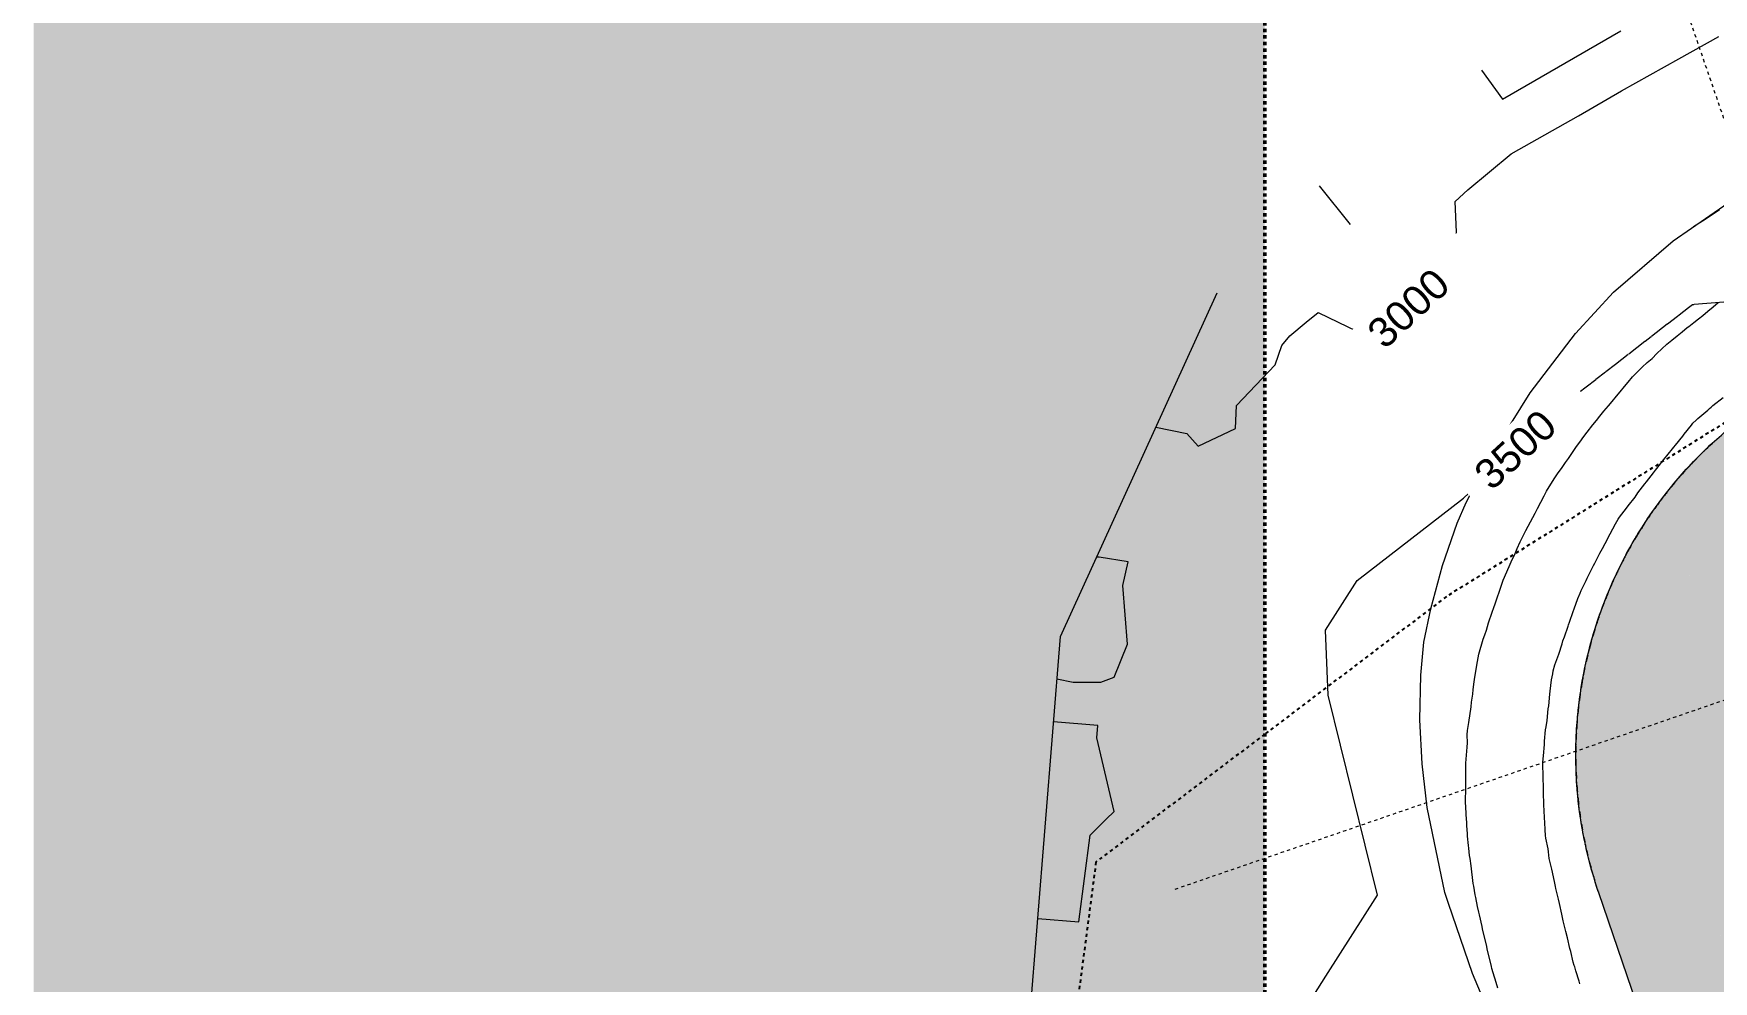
# Model space of a CAD drawing. Header units: metres. Extents: x -2515 to -2174, y 3875 to 4127.
# Drawn here: x -2514.9 to -2463.8, y 3985.3 to 4014.1 of the extents above; entities that cross this region are included whole.
import ezdxf

# ---------------------------------------------------------------- set-up
doc = ezdxf.new("R2010")
doc.units = ezdxf.units.M
for name, pattern in [('BOUNDARY Tighter', [0.008, 0.004, -0.002, 0, -0.002]), ('Dash Medium', [0.0075, 0.0045, -0.003]), ('Grid Line', [0.021, 0.012, -0.003, 0.003, -0.003])]:
    doc.linetypes.add(name, pattern=pattern)
for name, color, linetype, lineweight in [('A-DETL', 90, 'Continuous', 5), ('A-DETL-GENF', 92, 'Continuous', 5), ('A-FLOR', 192, 'Continuous', 5), ('A-FLOR-PATT', 8, 'Continuous', 5), ('C-TOPO', 7, 'Continuous', 5), ('C-TOPO-LABL', 7, 'Continuous', 5), ('C-TOPO-MAJR', 7, 'Continuous', 18), ('C-TOPO-MINR', 7, 'Continuous', 5), ('S-GRID', 1, 'Continuous', 5)]:
    doc.layers.add(name, color=color, linetype=linetype, lineweight=lineweight)
doc.styles.add('Arial', font='arial.ttf', dxfattribs={"height": 0.9})

msp = doc.modelspace()

# ---------------------------------------------------------------- hatches: boundary and pattern name
at = {"layer": 'A-DETL-GENF', "transparency": 33554585}
h = msp.add_hatch(color=7, dxfattribs=at)
h.paths.add_polyline_path([(-2302.0185, 3892.4128), (-2174.3113, 3892.4128), (-2174.3113, 4126.8955), (-2514.8637, 4126.8955), (-2514.8637, 3892.4128), (-2344.5875, 3892.4128)])
h.paths.add_polyline_path([(-2500.3708, 3896.9439), (-2507.4708, 3896.9439), (-2507.4708, 3904.3439), (-2500.3708, 3904.3439), (-2500.3708, 3903.4974)])
h.paths.add_polyline_path([(-2443.0284, 3945.9439), (-2477.4708, 3945.9439), (-2477.4708, 4057.0406), (-2355.409, 4057.0406), (-2355.409, 4059.8908), (-2213.309, 4059.8908), (-2213.309, 3949.0908), (-2338.4583, 3949.0908), (-2338.4583, 3945.9439), (-2441.6982, 3945.9439)])
at = {"layer": 'A-FLOR-PATT'}
for points in [[(-2459.5982, 3994.901), (-2459.4287, 3995.245), (-2459.2487, 3995.5837), (-2458.9918, 3996.0254), (-2458.8581, 3996.2435), (-2458.6408, 3996.5742), (-2458.3206, 3997.0217), (-2458.1974, 3997.1871), (-2458.0506, 3997.4113), (-2457.8296, 3997.7255), (-2457.6148, 3998.0083), (-2457.4016, 3998.2697), (-2457.2076, 3998.493), (-2457.0179, 3998.6996), (-2461.9577, 4003.1202), (-2462.2915, 4002.9044), (-2462.6185, 4002.6785), (-2463.086, 4002.3265), (-2463.2507, 4002.197), (-2463.5554, 4001.9419), (-2463.8521, 4001.6775), (-2464.1405, 4001.4041), (-2464.4203, 4001.1219), (-2464.6913, 4000.8312), (-2464.9843, 4000.4946), (-2465.2059, 4000.2255), (-2465.4489, 3999.9111), (-2465.6895, 3999.5787), (-2465.9055, 3999.2606), (-2466.1185, 3998.9251), (-2466.321, 3998.5832), (-2459.7769, 3994.999)], [(-2460.5642, 3991.9743), (-2460.4512, 3992.483), (-2460.3911, 3992.727), (-2460.2658, 3993.1671), (-2460.1717, 3993.4675), (-2460.045, 3993.8323), (-2459.9071, 3994.1931), (-2459.7581, 3994.5495), (-2459.5982, 3994.901), (-2466.321, 3998.5832), (-2466.5129, 3998.2352), (-2466.7578, 3997.7468), (-2466.8641, 3997.5223), (-2467.0231, 3997.1581), (-2467.1709, 3996.7891), (-2467.3072, 3996.4158), (-2467.4685, 3995.9149), (-2467.5448, 3995.6575), (-2467.646, 3995.2732), (-2467.7353, 3994.886), (-2467.8127, 3994.4961), (-2467.8809, 3994.083), (-2467.9468, 3993.5618), (-2467.9724, 3993.315), (-2461.6524, 3992.1712)], [(-2460.1269, 3985.4981), (-2460.2465, 3985.8655), (-2460.3553, 3986.2391), (-2460.4512, 3986.6103), (-2460.5523, 3987.0701), (-2460.6165, 3987.4097), (-2460.6711, 3987.7474), (-2460.7341, 3988.2652), (-2460.7587, 3988.5147), (-2460.7877, 3988.9796), (-2460.7989, 3989.286), (-2460.7989, 3989.7592), (-2460.7913, 3990.0584), (-2460.7696, 3990.444), (-2460.736, 3990.8288), (-2460.6721, 3991.3352), (-2460.6101, 3991.7216), (-2460.5642, 3991.9743), (-2467.9724, 3993.315), (-2468.0089, 3992.7382), (-2468.0198, 3992.3531), (-2468.0192, 3991.9679), (-2468.0071, 3991.5828), (-2467.9835, 3991.1983), (-2467.9485, 3990.8147), (-2467.902, 3990.4322), (-2467.8441, 3990.0513), (-2467.7749, 3989.6724), (-2467.6944, 3989.2956), (-2467.6026, 3988.9215), (-2467.4997, 3988.5503), (-2467.3858, 3988.1822), (-2467.3261, 3987.999), (-2461.1095, 3985.8395)], [(-2459.3166, 3964.6203), (-2460.1269, 3985.4981), (-2467.3261, 3987.999), (-2459.6826, 3965.6886)]]:
    msp.add_hatch(color=253, dxfattribs=at).paths.add_polyline_path(points)

# ---------------------------------------------------------------- linework, layer by layer
at = {"layer": 'A-DETL', "linetype": 'Dash Medium', "lineweight": 50}
msp.add_line((-2477.4708, 4057.0406), (-2477.4708, 3945.9439), dxfattribs=at)
at = {"layer": 'A-DETL', "linetype": 'BOUNDARY Tighter', "lineweight": 25}
for p, q in [((-2456.1929, 4006.8399), (-2471.9493, 3996.9956)), ((-2471.9493, 3996.9956), (-2477.4708, 3992.8164)), ((-2477.4708, 3992.8164), (-2482.5968, 3988.9366)), ((-2482.5968, 3988.9366), (-2484.4176, 3975.0941))]:
    msp.add_line(p, q, dxfattribs=at)
at = {"layer": 'A-FLOR'}
msp.add_line((-2460.2889, 3967.4583), (-2467.3261, 3987.999), dxfattribs=at)
for points, knots in [([(-2466.321, 3998.5832), (-2466.2553, 3998.6982), (-2465.6813, 3999.6671), (-2464.6722, 4000.9519), (-2463.1912, 4002.2818), (-2462.3792, 4002.8569), (-2461.9577, 4003.1202)], [-0.53333333, -0.53333333, -0.53333333, -0.53333333, -0.5, -0.25, -0.125, 0, 0, 0, 0]), ([(-2467.9724, 3993.315), (-2467.885, 3994.3048), (-2467.5074, 3996.1332), (-2466.7484, 3997.8357), (-2466.321, 3998.5832)], [-1, -1, -1, -1, -0.75, -0.53333333, -0.53333333, -0.53333333, -0.53333333]), ([(-2467.3261, 3987.999), (-2467.4718, 3988.4244), (-2467.7186, 3989.29), (-2468.0292, 3991.0637), (-2468.0515, 3992.4194), (-2467.9724, 3993.315)], [-1, -1, -1, -1, -0.75, -0.5, 0, 0, 0, 0])]:
    msp.add_open_spline(points, degree=3, knots=knots, dxfattribs=at)
at = {"layer": 'C-TOPO'}
for p, q in [((-2465.0708, 4007.8002), (-2463.3936, 4008.9556)), ((-2466.8745, 4006.2393), (-2465.0708, 4007.8002)), ((-2483.6792, 3995.7826), (-2478.9133, 4006.2237)), ((-2468.0301, 4004.9859), (-2466.8745, 4006.2393)), ((-2469.4085, 4003.1783), (-2468.0301, 4004.9859)), ((-2470.7254, 4001.0618), (-2469.4085, 4003.1783)), ((-2471.3507, 3999.8492), (-2470.7254, 4001.0618)), ((-2464.4346, 4001.1071), (-2464.4478, 4001.0933)), ((-2464.1338, 4001.4106), (-2464.1289, 4001.4154)), ((-2465.0238, 4000.4487), (-2464.9656, 4000.518)), ((-2464.7199, 4000.7996), (-2464.698, 4000.824)), ((-2465.4454, 3999.916), (-2465.3439, 4000.0496)), ((-2465.2213, 4000.2064), (-2465.2297, 4000.1958)), ((-2471.6232, 3999.2233), (-2471.3507, 3999.8492)), ((-2465.7006, 3999.5633), (-2465.7071, 3999.5539)), ((-2465.6709, 3999.6055), (-2465.6258, 3999.6693)), ((-2472.0761, 3997.9363), (-2471.6232, 3999.2233)), ((-2465.9254, 3999.2302), (-2465.9311, 3999.2215)), ((-2465.8967, 3999.274), (-2465.8723, 3999.3109)), ((-2466.346, 3998.5393), (-2466.3281, 3998.5709)), ((-2472.431, 3996.6209), (-2472.0761, 3997.9363)), ((-2466.5719, 3998.1231), (-2466.5234, 3998.2155)), ((-2466.8578, 3997.5363), (-2466.8003, 3997.6606)), ((-2467.0591, 3997.0714), (-2467.0637, 3997.0602)), ((-2467.0169, 3997.1732), (-2466.9938, 3997.2277)), ((-2472.6341, 3995.6096), (-2472.431, 3996.6209)), ((-2467.3221, 3996.3725), (-2467.3117, 3996.4029)), ((-2467.4763, 3995.8938), (-2467.4703, 3995.9136)), ((-2467.4582, 3995.9536), (-2467.4387, 3996.0165)), ((-2485.5046, 3972.9713), (-2483.6792, 3995.7826)), ((-2472.7344, 3994.6101), (-2472.6341, 3995.6096)), ((-2467.6413, 3995.2926), (-2467.6117, 3995.4092)), ((-2467.5852, 3995.5099), (-2467.5505, 3995.6374)), ((-2467.7309, 3994.9071), (-2467.7052, 3995.0233)), ((-2472.7615, 3993.2546), (-2472.7344, 3994.6101)), ((-2467.8994, 3993.9573), (-2467.9011, 3993.9449)), ((-2467.8922, 3994.0085), (-2467.8816, 3994.081)), ((-2467.9703, 3993.3385), (-2467.9546, 3993.5007)), ((-2467.9505, 3993.5406), (-2467.9345, 3993.6837)), ((-2467.947, 3993.5731), (-2467.9487, 3993.5577)), ((-2472.6926, 3991.91), (-2472.7615, 3993.2546)), ((-2468.0001, 3992.938), (-2467.9992, 3992.9538)), ((-2468.0179, 3992.5201), (-2468.0174, 3992.5391)), ((-2468.0089, 3992.7705), (-2468.0099, 3992.7486)), ((-2472.5376, 3990.5841), (-2472.6926, 3991.91)), ((-2468.0217, 3992.0437), (-2468.0223, 3992.133)), ((-2467.9986, 3991.3967), (-2468.0072, 3991.5538)), ((-2467.9708, 3991.0265), (-2467.9796, 3991.13)), ((-2472.0009, 3988.0032), (-2472.5376, 3990.5841)), ((-2467.9307, 3990.6441), (-2467.9385, 3990.7105)), ((-2467.8792, 3990.2628), (-2467.8885, 3990.3257)), ((-2467.8246, 3989.9295), (-2467.8257, 3989.9358)), ((-2467.8214, 3989.9116), (-2467.8246, 3989.9295)), ((-2467.8155, 3989.8787), (-2467.8214, 3989.9116)), ((-2467.7464, 3989.5258), (-2467.7449, 3989.5184)), ((-2467.7341, 3989.4678), (-2467.7362, 3989.4777)), ((-2467.7302, 3989.4496), (-2467.7341, 3989.4678)), ((-2467.616, 3988.9674), (-2467.6425, 3989.0725)), ((-2467.611, 3988.948), (-2467.616, 3988.9674)), ((-2467.5564, 3988.7438), (-2467.611, 3988.948)), ((-2467.489, 3988.5089), (-2467.552, 3988.7279)), ((-2467.4837, 3988.4911), (-2467.489, 3988.5089)), ((-2467.4803, 3988.4797), (-2467.4837, 3988.4911)), ((-2467.4558, 3988.3988), (-2467.4803, 3988.4797)), ((-2471.8861, 3987.669), (-2472.0009, 3988.0032)), ((-2467.3342, 3988.0228), (-2467.3404, 3988.0411)), ((-2471.1566, 3985.5448), (-2471.8861, 3987.669)), ((-2465.5954, 3972.3862), (-2471.1566, 3985.5448))]:
    msp.add_line(p, q, dxfattribs=at)
at = {"layer": 'C-TOPO', "flags": 128}
for points in [[(-2464.111, 4001.4329), (-2463.9575, 4001.5796), (-2463.8751, 4001.6563)], [(-2464.679, 4000.845), (-2464.5831, 4000.9495), (-2464.444, 4001.0973)], [(-2464.4233, 4001.1188), (-2464.2773, 4001.2683), (-2464.1512, 4001.3936)], [(-2464.942, 4000.5457), (-2464.8938, 4000.602), (-2464.7614, 4000.7532)], [(-2465.3215, 4000.0786), (-2465.1975, 4000.2363), (-2465.071, 4000.392)], [(-2465.8517, 3999.3418), (-2465.74, 3999.5064), (-2465.6939, 3999.5728)], [(-2465.5823, 3999.7299), (-2465.4643, 3999.8907), (-2465.4507, 3999.909)], [(-2466.0876, 3998.9751), (-2465.9813, 3999.1438), (-2465.9188, 3999.2404)], [(-2466.5049, 3998.2503), (-2466.4792, 3998.2984), (-2466.3838, 3998.4722)], [(-2466.3092, 3998.6039), (-2466.2464, 3998.712), (-2466.1441, 3998.8832)], [(-2466.783, 3997.6974), (-2466.6971, 3997.8753), (-2466.6085, 3998.052)], [(-2466.9624, 3997.301), (-2466.8827, 3997.4815), (-2466.8679, 3997.5143)], [(-2467.1427, 3996.8623), (-2467.0696, 3997.0456), (-2467.0312, 3997.1389)], [(-2467.2993, 3996.4384), (-2467.2553, 3996.562), (-2467.1856, 3996.7505)], [(-2467.5416, 3995.6692), (-2467.5322, 3995.7023), (-2467.4763, 3995.8938)], [(-2467.4241, 3996.0631), (-2467.3983, 3996.1441), (-2467.3354, 3996.3336)], [(-2467.7901, 3994.6173), (-2467.7493, 3994.8207), (-2467.7385, 3994.8715)], [(-2467.7052, 3995.0233), (-2467.6599, 3995.2166), (-2467.6492, 3995.2606)], [(-2467.8743, 3994.1293), (-2467.8604, 3994.2183), (-2467.8251, 3994.4276)], [(-2467.8046, 3994.5404), (-2467.7974, 3994.5788), (-2467.7901, 3994.6173)], [(-2467.9297, 3993.7241), (-2467.9258, 3993.7557), (-2467.8976, 3993.9703)], [(-2468.0167, 3992.5628), (-2468.0104, 3992.7371), (-2468.0016, 3992.912)], [(-2467.9918, 3993.0677), (-2467.9751, 3993.2843), (-2467.9733, 3993.3045)], [(-2468.0224, 3992.1863), (-2468.0222, 3992.2638), (-2468.0188, 3992.4839)], [(-2468.0087, 3991.5855), (-2468.0158, 3991.7667), (-2468.0203, 3991.9479)], [(-2467.9844, 3991.1907), (-2467.9971, 3991.3722), (-2467.9981, 3991.3875)], [(-2467.9448, 3990.767), (-2467.9635, 3990.9484), (-2467.9676, 3990.9918)], [(-2467.8917, 3990.3481), (-2467.9164, 3990.5291), (-2467.9255, 3990.6012)], [(-2467.8299, 3989.9595), (-2467.8605, 3990.1424), (-2467.8724, 3990.2182)], [(-2467.7417, 3989.5032), (-2467.7797, 3989.6893), (-2467.8061, 3989.8275)], [(-2467.6575, 3989.1333), (-2467.6704, 3989.1869), (-2467.7209, 3989.4073)], [(-2467.3404, 3988.0411), (-2467.4123, 3988.2598), (-2467.4356, 3988.3335)]]:
    msp.add_lwpolyline(points, dxfattribs=at)
at = {"layer": 'C-TOPO'}
for start, end in [(132.85653, 133.46317), (132.6602, 132.85653), (136.33898, 137.10613), (134.64016, 135.27212), (134.44466, 134.64016), (139.95754, 140.73612), (139.76848, 139.95754), (138.10825, 138.93568), (137.97867, 138.09437), (141.79125, 142.5049), (141.58298, 141.79125), (145.29437, 145.99034), (145.16077, 145.29437), (143.55857, 144.25131), (143.40942, 143.55857), (143.30216, 143.40942), (147.12086, 147.7404), (146.92209, 147.12086), (150.61668, 151.31525), (150.42558, 150.61529), (148.91345, 149.5176), (148.7853, 148.91345), (148.65197, 148.7853), (152.4546, 153.1131), (152.30994, 152.4546), (152.19583, 152.30994), (156.09268, 156.6694), (155.91041, 156.09268), (155.74331, 155.91041), (154.33302, 154.89866), (154.09212, 154.30569), (153.96746, 154.09212), (157.79327, 158.42987), (157.52406, 157.71716), (159.67869, 160.18951), (159.47193, 159.67869), (159.30797, 159.47193), (163.1382, 163.7485), (162.86678, 163.13585), (161.43364, 161.96107), (161.30712, 161.43364), (161.0907, 161.30712), (164.96203, 165.54136), (164.84744, 164.96203), (164.63682, 164.84744), (166.8307, 167.32857), (166.62397, 166.8307), (166.40657, 166.62397), (170.19516, 170.42615), (169.96654, 170.19516), (168.63071, 169.10551), (168.4113, 168.63071), (168.18006, 168.4113), (172.13619, 172.63646), (171.74291, 172.06073), (170.42615, 170.8731), (173.89529, 174.40399), (173.52794, 173.80054), (177.06468, 177.3762), (175.77293, 176.13876), (175.51857, 175.77293), (175.31731, 175.51857), (179.35132, 179.66092), (179.09159, 179.35132), (178.80889, 179.09159), (177.47345, 177.90106), (180.55533, 181.02422), (181.03105, 181.41482), (182.30812, 182.80353), (182.83583, 183.13847), (184.06923, 184.59911), (184.60421, 184.90776), (185.83686, 186.38985), (186.39089, 186.63477), (187.60436, 188.1788), (188.17939, 188.39202), (189.36797, 189.96505), (189.96781, 190.15534), (191.13427, 191.60285), (191.60285, 191.87331), (192.9216, 193.50069), (193.50069, 193.63045), (194.70836, 195.19965), (195.19965, 195.39774), (196.57159, 196.98713), (196.98713, 197.16079)]:
    msp.add_arc((-2455.1224, 3992.18), 12.9, start, end, dxfattribs=at)
for centre, major_axis, ratio, start_param, end_param in [((-2455.5509, 3992.5529), (8.2823, 9.5137), 0.9776579, 1.5204343, 1.5228035), ((-2455.5539, 3992.5465), (8.1783, 9.6083), 0.9775129, 1.4739142, 1.4758989), ((-2455.5555, 3992.5423), (8.0944, 9.6756), 0.977835, 1.5374299, 1.5398069), ((-2455.5491, 3992.553), (8.3021, 9.4961), 0.9777821, 1.5571398, 1.5596929), ((-2455.58, 3992.5024), (7.2681, 10.3143), 0.9779985, 1.5246735, 1.5275779), ((-2455.5674, 3992.5174), (7.6247, 10.0543), 0.9780534, 1.5250953, 1.5286308), ((-2455.5537, 3992.5411), (8.099, 9.6726), 0.977954, 1.5721259, 1.5744388), ((-2455.595, 3992.4918), (6.9485, 10.5281), 0.9777586, 1.5280083, 1.5339275), ((-2455.617, 3992.4885), (6.672, 10.6947), 0.9771418, 1.5767205, 1.5824286), ((-2455.612, 3992.496), (6.8368, 10.5904), 0.977141, 1.5896968, 1.5925517), ((-2455.6052, 3992.4918), (6.8402, 10.5929), 0.9774633, 1.5552372, 1.5581828), ((-2455.632, 3992.4479), (5.8678, 11.1607), 0.977408, 1.5416558, 1.5447134), ((-2455.6318, 3992.4478), (5.8678, 11.1608), 0.977408, 1.538607, 1.5416517), ((-2455.6302, 3992.4513), (5.9428, 11.1207), 0.9774221, 1.5830674, 1.5894087), ((-2455.6408, 3992.4254), (5.3956, 11.3973), 0.9775165, 1.5710013, 1.5742223), ((-2455.6539, 3992.4012), (4.8452, 11.6408), 0.977429, 1.5598752, 1.5629957), ((-2455.6428, 3992.4263), (5.3943, 11.3974), 0.9773894, 1.6054064, 1.6086113), ((-2455.6649, 3992.3672), (4.1141, 11.9198), 0.9775029, 1.5721615, 1.5754215), ((-2455.6587, 3992.407), (4.9136, 11.609), 0.9771251, 1.6036348, 1.6099209), ((-2455.6604, 3992.4038), (4.8416, 11.6387), 0.9771359, 1.5940894, 1.5973047), ((-2455.664, 3992.3669), (4.1144, 11.9209), 0.9774951, 1.6070831, 1.6103936), ((-2455.6694, 3992.3369), (3.4788, 12.1233), 0.9776753, 1.594525, 1.5978237), ((-2455.6586, 3992.3695), (4.1977, 11.8965), 0.97749, 1.6507153, 1.6556689), ((-2455.6899, 3992.2859), (2.3132, 12.3941), 0.9773693, 1.5742155, 1.5803929), ((-2455.6902, 3992.284), (2.2717, 12.4018), 0.9773727, 1.5678892, 1.5707973), ((-2455.6856, 3992.2541), (1.6456, 12.505), 0.9777337, 1.5591556, 1.5622142), ((-2455.6827, 3992.2539), (1.6505, 12.5062), 0.9778275, 1.5969175, 1.6001014), ((-2455.6703, 3992.2777), (2.1978, 12.4315), 0.9777621, 1.6853241, 1.688347), ((-2455.6763, 3992.2558), (1.7064, 12.5036), 0.9779316, 1.639065, 1.6450865), ((-2455.6827, 3992.151), (-0.646, 12.6024), 0.9778202, 1.4914529, 1.494326), ((-2455.6812, 3992.2251), (1.0041, 12.5803), 0.9777423, 1.6630496, 1.6681003), ((-2455.6851, 3992.1861), (0.1359, 12.6151), 0.9779204, 1.5976598, 1.6002091), ((-2455.6789, 3992.1863), (0.1407, 12.6194), 0.9780783, 1.6293199, 1.6318361), ((-2455.6703, 3992.1889), (0.1945, 12.6254), 0.9782378, 1.6650042, 1.6698218), ((-2455.6695, 3992.1417), (-0.8821, 12.5927), 0.9784583, 1.6114984, 1.6137407), ((-2455.6694, 3992.1421), (-0.8737, 12.5934), 0.9784573, 1.6144225, 1.6166827), ((-2455.6693, 3992.1413), (-0.8962, 12.5933), 0.9783491, 1.6438174, 1.6456058), ((-2455.6698, 3992.1325), (-1.1, 12.5775), 0.9782244, 1.6584489, 1.6603586), ((-2455.6528, 3992.1219), (-1.3909, 12.5582), 0.9787503, 1.6759793, 1.6794016), ((-2455.619, 3992.0743), (-2.6536, 12.3676), 0.9797004, 1.6899564, 1.6919405)]:
    msp.add_ellipse(centre, major_axis=major_axis, ratio=ratio, start_param=start_param, end_param=end_param, dxfattribs=at)
at = {"layer": 'C-TOPO-MAJR', "color": 251, "lineweight": 13}
for p, q in [((-2464.8969, 4013.3305), (-2463.6769, 4014.0075)), ((-2466.6339, 4012.356), (-2464.8969, 4013.3305)), ((-2467.945, 4011.5912), (-2466.6339, 4012.356)), ((-2469.9834, 4010.4404), (-2467.945, 4011.5912)), ((-2471.3014, 4009.3511), (-2469.9834, 4010.4404)), ((-2471.6884, 4008.9968), (-2471.3014, 4009.3511)), ((-2471.6082, 4007.1262), (-2471.6884, 4008.9968)), ((-2474.1309, 4004.7913), (-2471.6082, 4007.1262)), ((-2476.21, 4005.3276), (-2475.8521, 4005.6238)), ((-2475.8521, 4005.6238), (-2475.5326, 4005.4674)), ((-2464.169, 4005.5353), (-2464.0141, 4005.6601)), ((-2464.0141, 4005.6601), (-2463.8518, 4005.7955)), ((-2463.8518, 4005.7955), (-2463.6958, 4005.9211)), ((-2476.7096, 4004.9139), (-2476.21, 4005.3276)), ((-2475.5326, 4005.4674), (-2474.1309, 4004.7913)), ((-2464.795, 4005.0321), (-2464.6372, 4005.1639)), ((-2464.6372, 4005.1639), (-2464.593, 4005.1986)), ((-2464.593, 4005.1986), (-2464.4396, 4005.3221)), ((-2464.4396, 4005.3221), (-2464.3017, 4005.4306)), ((-2464.3017, 4005.4306), (-2464.169, 4005.5353)), ((-2477.1513, 4004.0305), (-2476.9517, 4004.6232)), ((-2476.9517, 4004.6232), (-2476.7096, 4004.9139)), ((-2465.4146, 4004.5217), (-2465.2567, 4004.6555)), ((-2465.2567, 4004.6555), (-2465.1045, 4004.7773)), ((-2465.1045, 4004.7773), (-2464.9462, 4004.9095)), ((-2464.9462, 4004.9095), (-2464.795, 4005.0321)), ((-2466.0036, 4003.9585), (-2465.8582, 4004.1042)), ((-2465.8582, 4004.1042), (-2465.7082, 4004.2252)), ((-2465.7082, 4004.2252), (-2465.5595, 4004.3743)), ((-2465.5595, 4004.3743), (-2465.4146, 4004.5217)), ((-2466.4376, 4003.5034), (-2466.302, 4003.6629)), ((-2466.302, 4003.6629), (-2466.0036, 4003.9585)), ((-2466.9239, 4002.9138), (-2466.7828, 4003.0759)), ((-2466.7828, 4003.0759), (-2466.6784, 4003.2103)), ((-2466.6784, 4003.2103), (-2466.5429, 4003.3695)), ((-2466.5429, 4003.3695), (-2466.4376, 4003.5034)), ((-2467.2948, 4002.4731), (-2467.1683, 4002.6244)), ((-2467.1683, 4002.6244), (-2467.0284, 4002.7843)), ((-2467.0284, 4002.7843), (-2466.9239, 4002.9138)), ((-2467.7768, 4001.86), (-2467.6761, 4001.9879)), ((-2467.6761, 4001.9879), (-2467.5109, 4002.2058)), ((-2467.5109, 4002.2058), (-2467.3955, 4002.3437)), ((-2467.3955, 4002.3437), (-2467.2948, 4002.4731)), ((-2468.2418, 4001.1919), (-2468.0018, 4001.5557)), ((-2468.0018, 4001.5557), (-2467.9017, 4001.6827)), ((-2467.9017, 4001.6827), (-2467.7768, 4001.86)), ((-2468.4598, 4000.8818), (-2468.341, 4001.0658)), ((-2468.341, 4001.0658), (-2468.2418, 4001.1919)), ((-2468.9103, 4000.1986), (-2468.6775, 4000.5719)), ((-2468.6775, 4000.5719), (-2468.5584, 4000.7564)), ((-2468.5584, 4000.7564), (-2468.4598, 4000.8818)), ((-2469.0859, 3999.863), (-2468.9833, 4000.0583)), ((-2468.9833, 4000.0583), (-2468.9103, 4000.1986)), ((-2469.4704, 3999.1366), (-2469.2614, 3999.5278)), ((-2469.2614, 3999.5278), (-2469.1887, 3999.6676)), ((-2469.1887, 3999.6676), (-2469.0859, 3999.863)), ((-2469.638, 3998.7963), (-2469.5428, 3998.9975)), ((-2469.5428, 3998.9975), (-2469.4704, 3999.1366)), ((-2469.8889, 3998.2556), (-2469.8053, 3998.4564)), ((-2469.8053, 3998.4564), (-2469.7097, 3998.6583)), ((-2469.7097, 3998.6583), (-2469.638, 3998.7963)), ((-2470.2255, 3997.4876), (-2470.0484, 3997.9059)), ((-2470.0484, 3997.9059), (-2469.9597, 3998.1191)), ((-2469.9597, 3998.1191), (-2469.8889, 3998.2556)), ((-2470.2754, 3997.344), (-2470.2255, 3997.4876)), ((-2470.4737, 3996.7705), (-2470.399, 3996.9869)), ((-2470.399, 3996.9869), (-2470.3498, 3997.1286)), ((-2470.3498, 3997.1286), (-2470.2754, 3997.344)), ((-2470.6756, 3996.1952), (-2470.5598, 3996.5233)), ((-2470.5598, 3996.5233), (-2470.5114, 3996.6627)), ((-2470.5114, 3996.6627), (-2470.4737, 3996.7705)), ((-2470.7845, 3995.8355), (-2470.7398, 3995.9714)), ((-2470.7398, 3995.9714), (-2470.6756, 3996.1952)), ((-2470.9658, 3995.2402), (-2470.834, 3995.6971)), ((-2470.834, 3995.6971), (-2470.7845, 3995.8355)), ((-2471.0941, 3994.5491), (-2471.0064, 3995.0191)), ((-2471.0064, 3995.0191), (-2470.9658, 3995.2402)), ((-2471.1399, 3994.1767), (-2471.1095, 3994.4082)), ((-2471.1095, 3994.4082), (-2471.0941, 3994.5491)), ((-2471.1873, 3993.791), (-2471.1552, 3994.0344)), ((-2471.1552, 3994.0344), (-2471.1399, 3994.1767)), ((-2471.2676, 3993.1723), (-2471.2023, 3993.6506)), ((-2471.2023, 3993.6506), (-2471.1873, 3993.791)), ((-2471.3245, 3992.7984), (-2471.3106, 3992.9288)), ((-2471.3117, 3992.5482), (-2471.3245, 3992.7984)), ((-2471.3106, 3992.9288), (-2471.2676, 3993.1723)), ((-2471.3646, 3991.9299), (-2471.3257, 3992.4174)), ((-2471.3257, 3992.4174), (-2471.3117, 3992.5482)), ((-2471.3673, 3991.6808), (-2471.3646, 3991.9299)), ((-2471.3636, 3991.5802), (-2471.3673, 3991.6808)), ((-2471.3664, 3991.329), (-2471.3636, 3991.5802)), ((-2471.3627, 3991.2306), (-2471.3664, 3991.329)), ((-2471.3705, 3990.7239), (-2471.3627, 3991.2306)), ((-2471.3671, 3990.6307), (-2471.3705, 3990.7239)), ((-2471.3493, 3990.3765), (-2471.3671, 3990.6307)), ((-2471.3314, 3990.1187), (-2471.3493, 3990.3765)), ((-2471.3281, 3990.031), (-2471.3314, 3990.1187)), ((-2471.3119, 3989.8025), (-2471.3281, 3990.031)), ((-2471.3087, 3989.7171), (-2471.3119, 3989.8025)), ((-2471.2836, 3989.4296), (-2471.3087, 3989.7171)), ((-2471.276, 3989.3532), (-2471.2836, 3989.4296)), ((-2471.2511, 3989.1341), (-2471.276, 3989.3532)), ((-2471.2292, 3989.039), (-2471.2511, 3989.1341)), ((-2471.2035, 3988.8145), (-2471.2292, 3989.039)), ((-2471.1447, 3988.2841), (-2471.2035, 3988.8145)), ((-2471.1244, 3988.1959), (-2471.1447, 3988.2841)), ((-2471.0762, 3987.9392), (-2471.1244, 3988.1959)), ((-2471.0566, 3987.8545), (-2471.0762, 3987.9392)), ((-2471.004, 3987.5841), (-2471.0566, 3987.8545)), ((-2470.9707, 3987.4087), (-2471.004, 3987.5841)), ((-2470.9525, 3987.33), (-2470.9707, 3987.4087)), ((-2470.8712, 3986.9756), (-2470.9525, 3987.33)), ((-2470.8552, 3986.9006), (-2470.8712, 3986.9756)), ((-2470.7293, 3986.3689), (-2470.8552, 3986.9006)), ((-2470.7121, 3986.2993), (-2470.7293, 3986.3689)), ((-2470.5866, 3985.7597), (-2470.7121, 3986.2993)), ((-2470.5719, 3985.6959), (-2470.5866, 3985.7597)), ((-2470.4905, 3985.4404), (-2470.5719, 3985.6959)), ((-2470.4764, 3985.3786), (-2470.4905, 3985.4404)), ((-2470.3946, 3985.1051), (-2470.4764, 3985.3786))]:
    msp.add_line(p, q, dxfattribs=at)
at = {"layer": 'C-TOPO-MAJR', "color": 254, "lineweight": 13}
for p, q in [((-2478.3237, 4002.7942), (-2477.1513, 4004.0305)), ((-2478.3565, 4002.0994), (-2478.3237, 4002.7942)), ((-2480.7763, 4002.1423), (-2479.8355, 4001.9434)), ((-2479.496, 4001.5579), (-2478.3565, 4002.0994)), ((-2479.8355, 4001.9434), (-2479.496, 4001.5579)), ((-2482.4989, 3998.1899), (-2482.5787, 3998.1934)), ((-2481.62, 3998.0517), (-2482.4989, 3998.1899)), ((-2481.7828, 3997.3332), (-2481.62, 3998.0517)), ((-2481.6344, 3995.553), (-2481.7828, 3997.3332)), ((-2482.0454, 3994.5504), (-2481.6344, 3995.553)), ((-2483.7818, 3994.5001), (-2483.2882, 3994.394)), ((-2483.2882, 3994.394), (-2482.4486, 3994.3934)), ((-2482.4486, 3994.3934), (-2482.0454, 3994.5504)), ((-2482.5409, 3993.0787), (-2483.8869, 3993.1864)), ((-2482.5662, 3992.7091), (-2482.5409, 3993.0787)), ((-2482.0467, 3990.4709), (-2482.5662, 3992.7091)), ((-2482.2834, 3990.2339), (-2482.0467, 3990.4709)), ((-2483.1157, 3987.1194), (-2482.7685, 3989.7528)), ((-2482.7685, 3989.7528), (-2482.2834, 3990.2339)), ((-2484.3644, 3987.2193), (-2483.1157, 3987.1194))]:
    msp.add_line(p, q, dxfattribs=at)
at = {"layer": 'C-TOPO-MINR', "color": 252}
for p, q in [((-2470.2545, 4012.1033), (-2466.6524, 4014.1769)), ((-2470.8872, 4012.9866), (-2470.2545, 4012.1033)), ((-2474.8673, 4008.2907), (-2475.8036, 4009.4649)), ((-2463.9397, 4008.5608), (-2463.6592, 4008.7465)), ((-2464.4445, 4008.2316), (-2464.1744, 4008.407)), ((-2464.1744, 4008.407), (-2463.9397, 4008.5608)), ((-2463.8576, 4002.7964), (-2463.5487, 4003.0435)), ((-2464.3146, 4002.4057), (-2464.0084, 4002.6527)), ((-2464.0084, 4002.6527), (-2463.9587, 4002.7025)), ((-2463.9587, 4002.7025), (-2463.9103, 4002.7517)), ((-2463.9103, 4002.7517), (-2463.8576, 4002.7964)), ((-2464.7289, 4001.9249), (-2464.5106, 4002.2024)), ((-2464.5106, 4002.2024), (-2464.4647, 4002.2564)), ((-2464.4647, 4002.2564), (-2464.3638, 4002.3564)), ((-2464.3638, 4002.3564), (-2464.3146, 4002.4057)), ((-2465.2599, 4001.2638), (-2465.0412, 4001.5347)), ((-2465.0412, 4001.5347), (-2464.9924, 4001.5908)), ((-2464.9924, 4001.5908), (-2464.7753, 4001.8704)), ((-2464.7753, 4001.8704), (-2464.7289, 4001.9249)), ((-2465.5656, 4000.8816), (-2465.3531, 4001.155)), ((-2465.3531, 4001.155), (-2465.3088, 4001.2079)), ((-2465.3088, 4001.2079), (-2465.2599, 4001.2638)), ((-2465.924, 4000.42), (-2465.8793, 4000.4833)), ((-2465.8793, 4000.4833), (-2465.6649, 4000.7558)), ((-2465.6649, 4000.7558), (-2465.6064, 4000.8329)), ((-2465.6064, 4000.8329), (-2465.5656, 4000.8816)), ((-2474.6652, 3997.4777), (-2471.4357, 3999.987)), ((-2471.4357, 3999.987), (-2470.9697, 4000.4186)), ((-2466.4368, 3999.747), (-2466.2241, 4000.0175)), ((-2466.2241, 4000.0175), (-2466.1374, 4000.1488)), ((-2466.1374, 4000.1488), (-2465.924, 4000.42)), ((-2466.6917, 3999.4106), (-2466.4801, 3999.6799)), ((-2466.4801, 3999.6799), (-2466.4368, 3999.747)), ((-2466.9782, 3998.9034), (-2466.8213, 3999.2052)), ((-2466.8213, 3999.2052), (-2466.7356, 3999.3427)), ((-2466.7356, 3999.3427), (-2466.6917, 3999.4106)), ((-2467.2896, 3998.3101), (-2467.2112, 3998.4569)), ((-2467.2112, 3998.4569), (-2467.0546, 3998.7581)), ((-2467.0546, 3998.7581), (-2467.0164, 3998.8308)), ((-2467.0164, 3998.8308), (-2466.9782, 3998.9034)), ((-2467.6373, 3997.6345), (-2467.4819, 3997.9334)), ((-2467.4819, 3997.9334), (-2467.4458, 3998.0096)), ((-2467.4458, 3998.0096), (-2467.2896, 3998.3101)), ((-2475.6282, 3995.9784), (-2474.6652, 3997.4777)), ((-2467.8606, 3997.1826), (-2467.7058, 3997.4805)), ((-2467.7058, 3997.4805), (-2467.6738, 3997.5573)), ((-2467.6738, 3997.5573), (-2467.6373, 3997.6345)), ((-2468.074, 3996.6199), (-2467.9631, 3996.939)), ((-2467.9631, 3996.939), (-2467.8948, 3997.1003)), ((-2467.8948, 3997.1003), (-2467.8606, 3997.1826)), ((-2468.2132, 3996.2189), (-2468.1029, 3996.5361)), ((-2468.1029, 3996.5361), (-2468.074, 3996.6199)), ((-2475.5469, 3993.9991), (-2475.6282, 3995.9784)), ((-2468.3669, 3995.7762), (-2468.2573, 3996.0916)), ((-2468.2573, 3996.0916), (-2468.2425, 3996.1339)), ((-2468.2425, 3996.1339), (-2468.2132, 3996.2189)), ((-2468.5412, 3995.2438), (-2468.4382, 3995.5578)), ((-2468.4382, 3995.5578), (-2468.4128, 3995.6463)), ((-2468.4128, 3995.6463), (-2468.3669, 3995.7762)), ((-2468.7086, 3994.7405), (-2468.6556, 3994.9243)), ((-2468.6556, 3994.9243), (-2468.5412, 3995.2438)), ((-2468.7976, 3994.121), (-2468.7602, 3994.4624)), ((-2468.7602, 3994.4624), (-2468.7249, 3994.6515)), ((-2468.7249, 3994.6515), (-2468.7086, 3994.7405)), ((-2474.0428, 3987.9278), (-2475.5469, 3993.9991)), ((-2468.8471, 3993.6788), (-2468.8098, 3994.0284)), ((-2468.8098, 3994.0284), (-2468.7976, 3994.121)), ((-2468.8973, 3993.2321), (-2468.8599, 3993.582)), ((-2468.8599, 3993.582), (-2468.8471, 3993.6788)), ((-2468.977, 3992.6009), (-2468.9401, 3992.9467)), ((-2468.9401, 3992.9467), (-2468.9231, 3993.043)), ((-2468.9231, 3993.043), (-2468.8973, 3993.2321)), ((-2469.0091, 3992.1554), (-2468.972, 3992.5025)), ((-2468.972, 3992.5025), (-2468.977, 3992.6009)), ((-2469.0253, 3991.8677), (-2469.0243, 3991.965)), ((-2469.0149, 3991.5839), (-2469.0253, 3991.8677)), ((-2469.0243, 3991.965), (-2469.0091, 3992.1554)), ((-2469.016, 3991.4863), (-2469.0149, 3991.5839)), ((-2469.0055, 3991.2027), (-2469.016, 3991.4863)), ((-2469.0085, 3991.0068), (-2469.0055, 3991.2027)), ((-2468.9981, 3990.725), (-2469.0085, 3991.0068)), ((-2468.9912, 3990.6272), (-2468.9981, 3990.725)), ((-2468.9844, 3990.5281), (-2468.9912, 3990.6272)), ((-2468.974, 3990.2482), (-2468.9844, 3990.5281)), ((-2468.9678, 3990.1608), (-2468.974, 3990.2482)), ((-2468.9575, 3989.881), (-2468.9678, 3990.1608)), ((-2468.9479, 3989.7715), (-2468.9575, 3989.881)), ((-2468.945, 3989.7424), (-2468.9479, 3989.7715)), ((-2468.9355, 3989.659), (-2468.945, 3989.7424)), ((-2468.8597, 3989.3297), (-2468.9355, 3989.659)), ((-2468.85, 3989.2448), (-2468.8597, 3989.3297)), ((-2468.8278, 3989.0442), (-2468.85, 3989.2448)), ((-2468.7523, 3988.7175), (-2468.8278, 3989.0442)), ((-2468.7342, 3988.6211), (-2468.7523, 3988.7175)), ((-2468.6587, 3988.2943), (-2468.7342, 3988.6211)), ((-2468.6391, 3988.1934), (-2468.6587, 3988.2943)), ((-2475.6115, 3985.4628), (-2474.0428, 3987.9278)), ((-2468.6267, 3988.128), (-2468.6391, 3988.1934)), ((-2468.5515, 3987.8027), (-2468.6267, 3988.128)), ((-2468.5214, 3987.6713), (-2468.5515, 3987.8027)), ((-2468.4516, 3987.3463), (-2468.5214, 3987.6713)), ((-2468.4053, 3987.1505), (-2468.4516, 3987.3463)), ((-2468.3251, 3986.8268), (-2468.4053, 3987.1505)), ((-2468.2793, 3986.6296), (-2468.3251, 3986.8268)), ((-2468.2048, 3986.3073), (-2468.2793, 3986.6296)), ((-2468.1752, 3986.2145), (-2468.2048, 3986.3073)), ((-2468.1007, 3985.8876), (-2468.1752, 3986.2145)), ((-2468.0712, 3985.789), (-2468.1007, 3985.8876)), ((-2468.0576, 3985.7471), (-2468.0712, 3985.789)), ((-2468.0469, 3985.7074), (-2468.0576, 3985.7471)), ((-2468.0228, 3985.6264), (-2468.0469, 3985.7074)), ((-2478.1795, 3981.4425), (-2475.6115, 3985.4628)), ((-2467.9222, 3985.3124), (-2468.0228, 3985.6264)), ((-2467.8979, 3985.2333), (-2467.9222, 3985.3124))]:
    msp.add_line(p, q, dxfattribs=at)
at = {"layer": 'C-TOPO-MINR', "color": 9}
for p, q in [((-2464.932, 4005.5152), (-2464.8827, 4005.5534)), ((-2464.8816, 4005.5542), (-2464.6022, 4005.7705)), ((-2464.5997, 4005.7725), (-2464.4787, 4005.8662)), ((-2464.4787, 4005.8662), (-2464.4366, 4005.8697)), ((-2464.4329, 4005.87), (-2463.0104, 4005.9884)), ((-2465.7274, 4004.8992), (-2465.2435, 4005.274)), ((-2465.2389, 4005.2775), (-2464.9359, 4005.5122)), ((-2466.414, 4004.3676), (-2465.9245, 4004.7466)), ((-2465.9149, 4004.7541), (-2465.7323, 4004.8955)), ((-2467.1148, 4003.8249), (-2466.8206, 4004.0528)), ((-2466.8159, 4004.0564), (-2466.4282, 4004.3566)), ((-2467.7062, 4003.367), (-2467.4163, 4003.5915)), ((-2467.4101, 4003.5963), (-2467.1203, 4003.8207)), ((-2468.1925, 4002.9904), (-2467.9284, 4003.1949)), ((-2467.9229, 4003.1992), (-2467.7124, 4003.3622)), ((-2468.9094, 4002.3265), (-2468.6994, 4002.521)), ((-2468.6943, 4002.5257), (-2468.3772, 4002.8193)), ((-2468.3705, 4002.8256), (-2468.2028, 4002.9809)), ((-2469.6703, 4001.6219), (-2469.183, 4002.0731)), ((-2469.1744, 4002.0811), (-2468.9097, 4002.3263)), ((-2469.9379, 4001.3741), (-2469.6737, 4001.6188)), ((-2470.4478, 4000.9019), (-2469.946, 4001.3665)), ((-2470.9638, 4000.424), (-2470.7013, 4000.667)), ((-2470.7001, 4000.6682), (-2470.4496, 4000.9001))]:
    msp.add_line(p, q, dxfattribs=at)

# ---------------------------------------------------------------- next in the draw order: texts
at = {"layer": 'C-TOPO-LABL', "insert": (-2474.6978, 4004.8963), "char_height": 0.9, "width": 4.170193, "attachment_point": 1, "rotation": 42.78521, "line_spacing_factor": 0.941778, "style": 'Arial', "bg_fill": 3, "box_fill_scale": 1.25, "bg_fill_color": 256, "bg_fill_true_color": 13158600, "bg_fill_transparency": 0}
msp.add_mtext(' 3000 ', dxfattribs=at)

# ---------------------------------------------------------------- next in the draw order: texts
at = {"layer": 'C-TOPO-LABL', "insert": (-2471.4493, 4000.6042), "char_height": 0.9, "width": 4.170193, "attachment_point": 1, "rotation": 42.80196, "line_spacing_factor": 0.941778, "style": 'Arial', "bg_fill": 3, "box_fill_scale": 1.25, "bg_fill_color": 256, "bg_fill_true_color": 13158600, "bg_fill_transparency": 0}
msp.add_mtext(' 3500 ', dxfattribs=at)

# ---------------------------------------------------------------- next in the draw order: linework, layer by layer
at = {"layer": 'S-GRID', "linetype": 'Grid Line'}
for p, q in [((-2442.4287, 3950.2459), (-2471.3315, 4034.1838)), ((-2350.7612, 4032.6708), (-2480.2077, 3988.0978))]:
    msp.add_line(p, q, dxfattribs=at)

doc.saveas('drawing.dxf')
